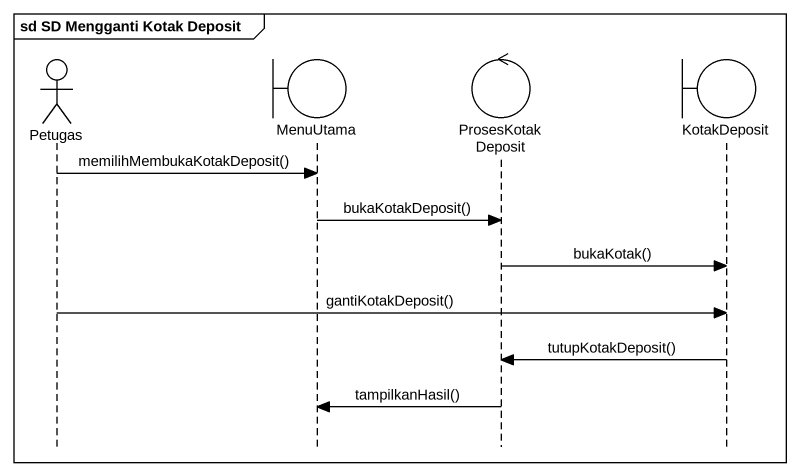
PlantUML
@startuml
mainframe sd SD Mengganti Kotak Deposit
hide footbox
actor Petugas
boundary MenuUtama
control ProsesKotakDeposit
boundary KotakDeposit

Petugas -> MenuUtama : memilihMembukaKotakDeposit()
MenuUtama -> ProsesKotakDeposit : bukaKotakDeposit()
ProsesKotakDeposit -> KotakDeposit : bukaKotak()
Petugas -> KotakDeposit : gantiKotakDeposit()
KotakDeposit -> ProsesKotakDeposit : tutupKotakDeposit()
ProsesKotakDeposit -> MenuUtama : tampilkanHasil()
@enduml
